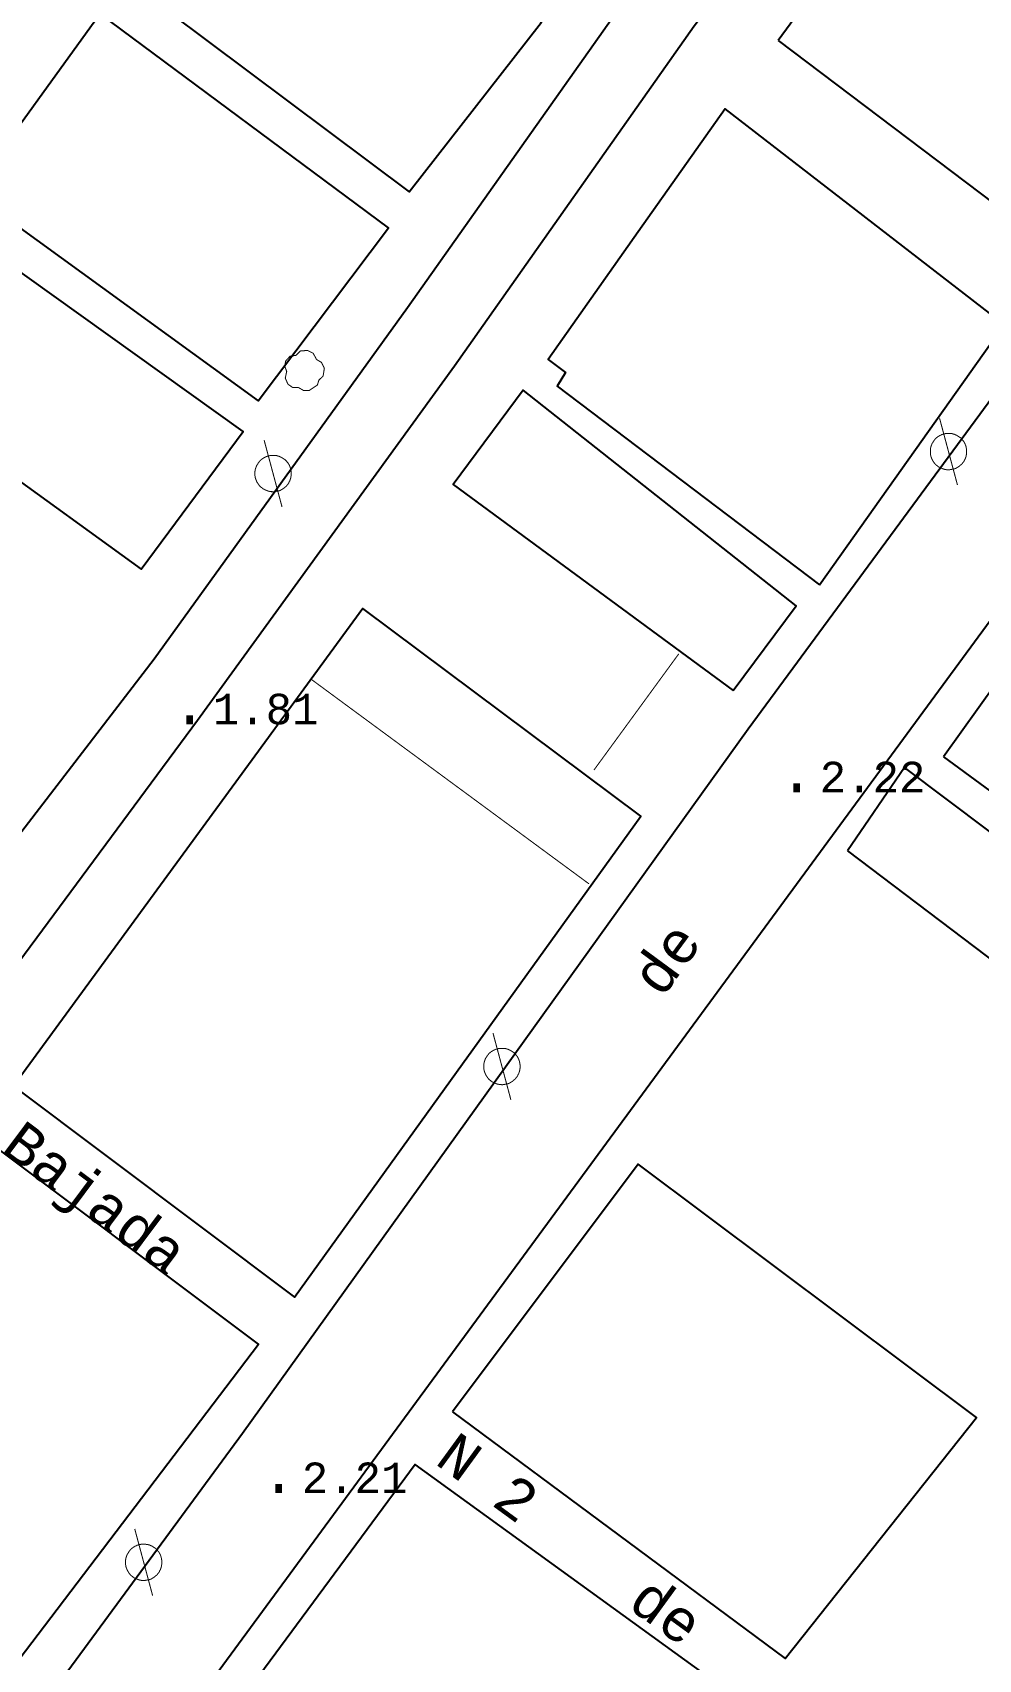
# Model space of a CAD drawing. Extents: x 743500 to 744300, y 4406200 to 4406700.
# Drawn here: x 743804.8 to 743851.3, y 4406270.3 to 4406350.3 of the extents above; entities that cross this region are included whole.
import ezdxf

# ---------------------------------------------------------------- set-up
doc = ezdxf.new("R2010")
doc.units = 0
doc.header["$MEASUREMENT"] = 0
for name, color, linetype in [('2', 7, 'CONTINUOUS'), ('24', 7, 'CONTINUOUS'), ('41', 7, 'CONTINUOUS'), ('42', 7, 'CONTINUOUS'), ('50', 7, 'CONTINUOUS'), ('51', 7, 'CONTINUOUS'), ('54', 7, 'CONTINUOUS'), ('6', 7, 'CONTINUOUS'), ('8', 7, 'CONTINUOUS')]:
    doc.layers.add(name, color=color, linetype=linetype)
doc.styles.add('MONOTXT', font='monotxt', dxfattribs={"height": 0.2})

msp = doc.modelspace()

# ---------------------------------------------------------------- linework, layer by layer
at = {"layer": '2', "color": 7, "linetype": 'Continuous'}
msp.add_3dface([(744299.9999999999, 4406200), (744299.9999999999, 4406700), (743500, 4406700), (743500, 4406200)], dxfattribs=at)
at = {"layer": '41', "color": 1, "linetype": 'Continuous', "extrusion": (0.8082968841169725, -0.588775124412363, 0), "const_width": 0.05, "elevation": -1993104.46713}
msp.add_lwpolyline([(3999567.513990712, 5.28), (3999559.633222984, 6.3)], dxfattribs=at)
at = {"layer": '41', "color": 1, "linetype": 'Continuous', "const_width": 0.05, "elevation": 5.91}
msp.add_lwpolyline([(743832.39, 4406314.02), (743836.56, 4406319.73)], dxfattribs=at)
at = {"layer": '42', "color": 3, "linetype": 'Continuous', "const_width": 0.05, "elevation": 6.22}
msp.add_lwpolyline([(743818.8000000002, 4406332.94), (743818.39, 4406332.67), (743818.12, 4406332.67), (743817.86, 4406332.82), (743817.5799999998, 4406332.82), (743817.35, 4406332.98), (743817.2199999999, 4406333.28), (743817.29, 4406333.61), (743817.1900000002, 4406333.87), (743817.2399999999, 4406334.12), (743817.4500000002, 4406334.35), (743817.7499999999, 4406334.4), (743817.96, 4406334.61), (743818.31, 4406334.64), (743818.5899999999, 4406334.5), (743818.76, 4406334.19), (743819, 4406334.05), (743819.14, 4406333.76), (743819.0799999998, 4406333.38), (743818.8699999999, 4406333.18), (743818.8000000002, 4406332.94)], dxfattribs=at)
at = {"layer": '51', "color": 1, "linetype": 'Continuous', "extrusion": (-0.0005504471000008725, -0.0002653390000004206, 0.9999998133015852), "const_width": 0.1, "elevation": -1572.089839}
msp.add_lwpolyline([(743847.9209099227, 4406359.427978204), (743861.9909077913, 4406349.187976508), (743867.3509124834, 4406356.807978111), (743853.4009090924, 4406367.007977136), (743847.9209099227, 4406359.427978204)], dxfattribs=at)
at = {"layer": '51', "color": 1, "linetype": 'Continuous', "extrusion": (-0.5771826253221738, -0.8166150972313722, 0), "const_width": 0.05, "elevation": -4027613.103487}
msp.add_lwpolyline([(-1935846.827129446, 8.77), (-1935864.11801722, 8.71)], dxfattribs=at)
at = {"layer": '51', "color": 1, "linetype": 'Continuous', "extrusion": (0.612527413805015, 0.7904493452064717, 0), "const_width": 0.05, "elevation": 3938595.22056}
msp.add_lwpolyline([(2111068.121543747, 5.19), (2111050.473354038, 5.89)], dxfattribs=at)
at = {"layer": '51', "color": 1, "linetype": 'Continuous', "extrusion": (-0.6028250211853655, -0.7978734196806305, 0), "const_width": 0.05, "elevation": -3964103.942986}
msp.add_lwpolyline([(-2062749.068694344, 10.07), (-2062766.602803959, 5.43)], dxfattribs=at)
at = {"layer": '51', "color": 1, "linetype": 'Continuous', "const_width": 0.05, "elevation": 5.92}
msp.add_lwpolyline([(743832.15, 4406308.43), (743818.47, 4406318.5)], dxfattribs=at)
at = {"layer": '51', "color": 1, "linetype": 'Continuous', "extrusion": (0.5991462752024924, 0.8006395824033304, 0), "const_width": 0.05, "elevation": 3973524.565483999}
msp.add_lwpolyline([(2044498.834318956, 6.17), (2044481.960309356, 5.92)], dxfattribs=at)
at = {"layer": '51', "color": 1, "linetype": 'Continuous', "extrusion": (-0.5946225586988806, -0.8040049829984866, 0), "const_width": 0.05, "elevation": -3984983.338456}
msp.add_lwpolyline([(-2022045.36502613, 5.85), (-2022062.367408316, 4.99)], dxfattribs=at)
at = {"layer": '51', "color": 1, "linetype": 'Continuous', "extrusion": (0.5916701998862738, 0.8061801129812972, 0), "const_width": 0.05, "elevation": 3992367.182196}
msp.add_lwpolyline([(2007435.686667437, 5.26), (2007418.717754685, 7.8)], dxfattribs=at)
at = {"layer": '51', "color": 1, "linetype": 'Continuous', "extrusion": (0.6041826293106316, 0.7968458762140218, 0), "const_width": 0.05, "elevation": 3960539.773316001}
msp.add_lwpolyline([(2069512.30204363, 6.1), (2069495.121807893, 5.85)], dxfattribs=at)
at = {"layer": '51', "color": 1, "linetype": 'Continuous', "extrusion": (-0.6009330797869388, -0.7992993391826274, 0), "const_width": 0.05, "elevation": -3968918.84752}
msp.add_lwpolyline([(-2053351.511888413, 6.25), (-2053368.651900081, 5.99)], dxfattribs=at)
at = {"layer": '51', "color": 1, "linetype": 'Continuous', "extrusion": (0.5863778203269826, 0.8100376854372747, 0), "const_width": 0.05, "elevation": 4005427.937619}
msp.add_lwpolyline([(1981219.469701133, 5.19), (1981198.90275678, 5.81)], dxfattribs=at)
at = {"layer": '51', "color": 1, "linetype": 'Continuous', "extrusion": (-0.6064013957876634, -0.7951586930838234, 0), "const_width": 0.05, "elevation": -3954756.002975}
msp.add_lwpolyline([(-2080496.440128526, 6.26), (-2080516.624778634, 5.5)], dxfattribs=at)
at = {"layer": '51', "color": 1, "linetype": 'Continuous', "extrusion": (0.608629240566319, 0.7934547545560907, 0), "const_width": 0.05, "elevation": 3948884.086877}
msp.add_lwpolyline([(2091627.170077601, 5.03), (2091610.181081163, 6.25)], dxfattribs=at)
at = {"layer": '51', "color": 1, "linetype": 'Continuous', "extrusion": (-0.5868547135078824, -0.8096922534108755, 0), "const_width": 0.05, "elevation": -4004241.222089}
msp.add_lwpolyline([(-1983557.454460748, 10.08), (-1983577.783171972, 4.98)], dxfattribs=at)
at = {"layer": '51', "color": 1, "linetype": 'Continuous'}
for points in [[(743809.4699999999, 4406352.8, 5.29), (743823.3100000002, 4406342.43, 6.7), (743829.8199999998, 4406350.77, 8.88), (743815.6299999999, 4406361.35, 8.87), (743809.4699999999, 4406352.8, 5.29)], [(743841.4399999998, 4406349.87, 6.42), (743854.94, 4406339.68, 6.42), (743860.13, 4406346.93, 6.35), (743846.7199999999, 4406357.060000001, 6.1), (743841.4399999998, 4406349.87, 6.42)], [(743801.76, 4406342.4, 4.97), (743815.89, 4406332.16, 6.08), (743822.2900000002, 4406340.67, 6.08), (743808.12, 4406351.17, 5.2), (743801.76, 4406342.4, 4.97)], [(743843.48, 4406323.12, 9.77), (743852.5600000002, 4406335.91, 9.98), (743838.84, 4406346.51, 6.82), (743834.56, 4406340.47, 6.06), (743830.14, 4406334.19, 4.29), (743830.9899999999, 4406333.56, 9.75), (743830.58, 4406332.88, 9.75), (743843.48, 4406323.12, 9.77)], [(743795.7299999999, 4406334.310000001, 4.49), (743810.1299999999, 4406323.89, 8.77), (743815.15, 4406330.65, 8.77), (743800.53, 4406341.11, 8.33), (743795.7299999999, 4406334.310000001, 4.49)], [(743839.23, 4406317.93, 5.95), (743842.3399999999, 4406322.09, 5.9), (743828.9200000002, 4406332.69, 6.12), (743825.4699999999, 4406328.06, 5.2), (743839.23, 4406317.93, 5.95)], [(743803.8599999999, 4406298.5, 5.21), (743817.6699999998, 4406288.12, 5.55), (743834.6900000002, 4406311.76, 5.8), (743821.0300000001, 4406321.96, 6.1), (743803.8599999999, 4406298.5, 5.21)], [(743849.57, 4406314.67, 5.61), (743865.3399999999, 4406303.11, 6.58), (743870.0799999998, 4406310.33, 6.58), (743854.79, 4406321.94, 6.27), (743849.57, 4406314.67, 5.61)], [(743844.86, 4406310.06, 8.42), (743861.3299999998, 4406297.59, 9.68), (743864.18, 4406301.74, 9.68), (743847.66, 4406314.15, 9.14), (743844.86, 4406310.06, 8.42)], [(743798.02, 4406262.24, 9.79), (743800.91, 4406266.11, 9.71), (743815.9099999998, 4406285.82, 6.67), (743801.45, 4406296.64, 6.67), (743787.32, 4406276.43, 9.72), (743786.51, 4406276.91, 8.66), (743783.62, 4406272.87, 8.66), (743798.02, 4406262.24, 9.79)], [(743825.44, 4406282.5, 5.83), (743841.79, 4406270.38, 6.84), (743851.2000000002, 4406282.21, 5.96), (743834.5699999998, 4406294.66, 5.17), (743825.44, 4406282.5, 5.83)], [(743800.0700000002, 4406248.08, 7.46), (743817.93, 4406234.67, 5.8), (743822.54, 4406241.76, 5.7), (743811.68, 4406249.81, 6.81), (743812.2499999999, 4406250.9, 6.79), (743823.0799999998, 4406242.87, 7.38), (743827.5700000002, 4406250.02, 7.29), (743832.5899999999, 4406257.69, 9.75), (743832.95, 4406257.42, 9.75), (743836.88, 4406262.98, 9.72), (743839.5399999998, 4406266.560000001, 6.81), (743839.41, 4406268.45, 6.75), (743823.6099999999, 4406279.9, 5.61), (743800.0700000002, 4406248.08, 7.46)]]:
    msp.add_polyline3d(points, dxfattribs=at)
at = {"layer": '54', "color": 1, "linetype": 'Continuous', "extrusion": (-0.8404784643064517, 0.5418449511041592, 0), "const_width": 0.05, "elevation": 1762351.273222}
msp.add_lwpolyline([(-4106438.709704782, 4.57), (-4106457.294357053, 8.42)], dxfattribs=at)
at = {"layer": '54', "color": 1, "linetype": 'Continuous'}
for points in [[(743754.77, 4406200, 2.52), (743779.17, 4406232.58, 2.4), (743815.11, 4406281.44, 2.33), (743839.9799999999, 4406316.05, 2.56), (743868.83, 4406355.23, 2.43), (743867.41, 4406356.54, 5.9)], [(743893.6499999998, 4406344.29, 2.98), (743877.8899999999, 4406354.92, 2.3), (743877.5499999998, 4406355.09, 2.3), (743877.17, 4406355.15, 2.3), (743876.96, 4406355.16, 2.3), (743876.7699999998, 4406355.12, 2.3), (743876.67, 4406355.060000001, 2.3), (743876.6099999999, 4406355.02, 2.3), (743876.58, 4406354.99, 2.3), (743763.18, 4406200.69, 2.67), (743763.02, 4406200.23, 2.67), (743762.9599999998, 4406200, 2.67)]]:
    msp.add_polyline3d(points, dxfattribs=at)
at = {"layer": '6', "color": 7, "linetype": 'Continuous'}
for points in [[(743798.2399999999, 4406303.19, 2.21), (743810.78, 4406319.49, 2.21), (743823.23, 4406336.75, 2.47), (743835.4200000002, 4406354, 2.47), (743847.32, 4406370.43, 1.86), (743848.9400000002, 4406372.21, 1.83), (743849.1600000001, 4406373.4, 1.83), (743848.47, 4406374.27, 1.83), (743847.3899999999, 4406375.12, 1.83), (743832.4699999999, 4406386.12, 2.11), (743831.7299999999, 4406386.92, 2.11), (743830.7399999999, 4406386.14, 2.06), (743817.21, 4406371.310000001, 2), (743806.0699999998, 4406354.310000001, 2), (743793.0400000002, 4406338.810000001, 2)], [(743800.16, 4406299.27, 2.24), (743812.8999999998, 4406316.47, 2.24), (743825.53, 4406333.89, 2.26), (743837.3200000002, 4406350.58, 2.44), (743849.9200000002, 4406367.36, 2.35), (743849.9200000002, 4406367.36, 2.35), (743851.38, 4406368.48, 2.28), (743852.75, 4406369.14, 2.16), (743854.1199999999, 4406369.55, 2.13), (743855.6499999998, 4406369.53, 2.13), (743857.3399999999, 4406369.25, 2.13), (743858.9699999999, 4406368.71, 2.13), (743860.4899999999, 4406367.82, 2.13), (743863.08, 4406365.47, 2.13), (743865.79, 4406363.73, 2.13), (743868.1600000001, 4406361.79, 2.24), (743868.9899999999, 4406360.9, 2.31), (743869.36, 4406359.57, 2.31), (743869.29, 4406356.41, 2.31)]]:
    msp.add_polyline3d(points, dxfattribs=at)
at = {"layer": '8', "color": 7, "linetype": 'Continuous', "const_width": 0.05}
for points, elevation in [([(743850.26, 4406328.03), (743849.38, 4406331.310000001)], 10.7), ([(743850.27, 4406330.44), (743850.2199999999, 4406330.47), (743850.16, 4406330.49), (743850.11, 4406330.52), (743850.0599999998, 4406330.53), (743850.0000000001, 4406330.55), (743849.95, 4406330.55), (743849.89, 4406330.560000001), (743849.8399999999, 4406330.560000001), (743849.78, 4406330.560000001), (743849.7199999999, 4406330.560000001), (743849.6599999998, 4406330.55), (743849.61, 4406330.54), (743849.5499999998, 4406330.52), (743849.5, 4406330.51), (743849.4500000002, 4406330.48), (743849.3999999998, 4406330.46), (743849.3499999999, 4406330.43), (743849.3, 4406330.4), (743849.26, 4406330.37), (743849.2099999998, 4406330.33), (743849.17, 4406330.29), (743849.14, 4406330.25), (743849.1, 4406330.2), (743849.07, 4406330.15), (743849.0399999998, 4406330.1), (743849.01, 4406330.06), (743848.99, 4406330), (743848.9699999999, 4406329.95), (743848.95, 4406329.89), (743848.9400000002, 4406329.84), (743848.93, 4406329.78), (743848.93, 4406329.73), (743848.93, 4406329.67), (743848.93, 4406329.61), (743848.93, 4406329.560000001), (743848.9400000002, 4406329.5), (743848.95, 4406329.45), (743848.9699999999, 4406329.39), (743848.99, 4406329.34), (743849.01, 4406329.29), (743849.0399999998, 4406329.23), (743849.07, 4406329.19), (743849.1, 4406329.14), (743849.1299999999, 4406329.1), (743849.17, 4406329.05), (743849.2099999998, 4406329.01), (743849.26, 4406328.98), (743849.3, 4406328.94), (743849.3499999999, 4406328.91), (743849.3999999998, 4406328.88), (743849.4500000002, 4406328.86), (743849.5, 4406328.84), (743849.5499999998, 4406328.82), (743849.61, 4406328.8), (743849.6700000002, 4406328.79), (743849.7199999999, 4406328.78), (743849.78, 4406328.78), (743849.83, 4406328.77), (743849.89, 4406328.78), (743849.95, 4406328.79), (743850.0000000001, 4406328.8), (743850.0599999998, 4406328.81), (743850.11, 4406328.82), (743850.1699999998, 4406328.84), (743850.2199999999, 4406328.87), (743850.27, 4406328.9), (743850.32, 4406328.93), (743850.36, 4406328.96), (743850.4, 4406329), (743850.45, 4406329.03), (743850.4899999999, 4406329.07), (743850.52, 4406329.12), (743850.56, 4406329.16), (743850.59, 4406329.21), (743850.6099999999, 4406329.26), (743850.64, 4406329.310000001), (743850.6599999998, 4406329.37), (743850.6799999998, 4406329.42), (743850.6900000002, 4406329.47), (743850.7, 4406329.53), (743850.71, 4406329.59), (743850.71, 4406329.64), (743850.71, 4406329.7), (743850.71, 4406329.75), (743850.7, 4406329.81), (743850.6900000002, 4406329.87), (743850.6799999998, 4406329.92), (743850.6599999998, 4406329.98), (743850.64, 4406330.03), (743850.62, 4406330.08), (743850.59, 4406330.13), (743850.56, 4406330.18), (743850.52, 4406330.22), (743850.4899999999, 4406330.27), (743850.45, 4406330.310000001), (743850.4099999998, 4406330.35), (743850.36, 4406330.38), (743850.31, 4406330.41), (743850.27, 4406330.44)], 10.7), ([(743817.06, 4406326.95), (743816.18, 4406330.23)], 2.65), ([(743817.07, 4406329.36), (743817.02, 4406329.39), (743816.9599999998, 4406329.41), (743816.91, 4406329.44), (743816.86, 4406329.45), (743816.8, 4406329.47), (743816.7499999999, 4406329.47), (743816.69, 4406329.48), (743816.64, 4406329.48), (743816.5799999998, 4406329.48), (743816.52, 4406329.48), (743816.4599999998, 4406329.47), (743816.4099999998, 4406329.46), (743816.35, 4406329.44), (743816.2999999998, 4406329.43), (743816.25, 4406329.4), (743816.2000000002, 4406329.38), (743816.15, 4406329.35), (743816.0999999999, 4406329.32), (743816.06, 4406329.29), (743816.01, 4406329.25), (743815.9699999999, 4406329.21), (743815.94, 4406329.17), (743815.8999999998, 4406329.12), (743815.8699999999, 4406329.07), (743815.84, 4406329.02), (743815.81, 4406328.98), (743815.7899999998, 4406328.92), (743815.77, 4406328.87), (743815.7499999999, 4406328.81), (743815.74, 4406328.76), (743815.7299999999, 4406328.7), (743815.7299999999, 4406328.65), (743815.7299999999, 4406328.59), (743815.7299999999, 4406328.53), (743815.7299999999, 4406328.48), (743815.74, 4406328.42), (743815.7499999999, 4406328.37), (743815.77, 4406328.310000001), (743815.7899999998, 4406328.26), (743815.81, 4406328.21), (743815.84, 4406328.15), (743815.8699999999, 4406328.11), (743815.8999999998, 4406328.06), (743815.9300000002, 4406328.02), (743815.9699999999, 4406327.97), (743816.01, 4406327.93), (743816.06, 4406327.9), (743816.0999999999, 4406327.86), (743816.15, 4406327.83), (743816.2000000002, 4406327.8), (743816.25, 4406327.78), (743816.2999999998, 4406327.76), (743816.35, 4406327.74), (743816.4099999998, 4406327.72), (743816.4699999999, 4406327.71), (743816.52, 4406327.7), (743816.5799999998, 4406327.7), (743816.6299999999, 4406327.69), (743816.69, 4406327.7), (743816.7499999999, 4406327.71), (743816.8, 4406327.72), (743816.86, 4406327.73), (743816.91, 4406327.74), (743816.9699999999, 4406327.76), (743817.02, 4406327.79), (743817.07, 4406327.82), (743817.1199999999, 4406327.85), (743817.1599999998, 4406327.88), (743817.2, 4406327.92), (743817.2499999999, 4406327.95), (743817.29, 4406327.99), (743817.32, 4406328.04), (743817.3599999999, 4406328.08), (743817.39, 4406328.13), (743817.41, 4406328.18), (743817.4399999998, 4406328.23), (743817.46, 4406328.29), (743817.4799999999, 4406328.34), (743817.4899999999, 4406328.39), (743817.5, 4406328.45), (743817.5099999999, 4406328.51), (743817.5099999999, 4406328.560000001), (743817.5099999999, 4406328.62), (743817.5099999999, 4406328.67), (743817.5, 4406328.73), (743817.4899999999, 4406328.79), (743817.4799999999, 4406328.84), (743817.46, 4406328.9), (743817.4399999998, 4406328.95), (743817.42, 4406329), (743817.39, 4406329.05), (743817.3599999999, 4406329.1), (743817.32, 4406329.14), (743817.29, 4406329.19), (743817.2499999999, 4406329.23), (743817.21, 4406329.27), (743817.1599999998, 4406329.3), (743817.11, 4406329.33), (743817.07, 4406329.36)], 2.65), ([(743828.31, 4406297.82), (743827.43, 4406301.1)], 10.69), ([(743828.32, 4406300.23), (743828.2699999998, 4406300.26), (743828.2099999998, 4406300.28), (743828.16, 4406300.31), (743828.1099999999, 4406300.32), (743828.05, 4406300.34), (743827.9999999999, 4406300.34), (743827.94, 4406300.35), (743827.89, 4406300.35), (743827.8299999998, 4406300.35), (743827.7699999998, 4406300.35), (743827.71, 4406300.34), (743827.66, 4406300.33), (743827.5999999999, 4406300.31), (743827.5500000002, 4406300.3), (743827.4999999999, 4406300.27), (743827.4499999998, 4406300.25), (743827.4, 4406300.22), (743827.3499999999, 4406300.19), (743827.3100000002, 4406300.16), (743827.2599999999, 4406300.12), (743827.22, 4406300.08), (743827.1899999998, 4406300.04), (743827.1499999998, 4406299.99), (743827.12, 4406299.94), (743827.0899999999, 4406299.89), (743827.06, 4406299.85), (743827.0400000002, 4406299.79), (743827.0199999998, 4406299.74), (743827, 4406299.68), (743826.9899999999, 4406299.63), (743826.9799999999, 4406299.57), (743826.9799999999, 4406299.52), (743826.9799999999, 4406299.46), (743826.9799999999, 4406299.4), (743826.9799999999, 4406299.35), (743826.9899999999, 4406299.29), (743827, 4406299.24), (743827.0199999998, 4406299.18), (743827.0400000002, 4406299.13), (743827.06, 4406299.08), (743827.0899999999, 4406299.02), (743827.12, 4406298.98), (743827.1499999998, 4406298.93), (743827.18, 4406298.89), (743827.22, 4406298.84), (743827.2599999999, 4406298.8), (743827.3100000002, 4406298.77), (743827.3499999999, 4406298.73), (743827.4, 4406298.7), (743827.4499999998, 4406298.67), (743827.4999999999, 4406298.65), (743827.5500000002, 4406298.63), (743827.5999999999, 4406298.61), (743827.66, 4406298.59), (743827.7199999999, 4406298.58), (743827.7699999998, 4406298.57), (743827.8299999998, 4406298.57), (743827.8799999999, 4406298.56), (743827.94, 4406298.57), (743827.9999999999, 4406298.58), (743828.05, 4406298.59), (743828.1099999999, 4406298.6), (743828.16, 4406298.61), (743828.22, 4406298.63), (743828.2699999998, 4406298.66), (743828.32, 4406298.69), (743828.3699999999, 4406298.72), (743828.4100000001, 4406298.75), (743828.45, 4406298.79), (743828.5, 4406298.82), (743828.5399999998, 4406298.86), (743828.5700000002, 4406298.91), (743828.61, 4406298.95), (743828.64, 4406299), (743828.66, 4406299.05), (743828.69, 4406299.1), (743828.71, 4406299.16), (743828.73, 4406299.21), (743828.7399999999, 4406299.26), (743828.75, 4406299.32), (743828.7599999999, 4406299.38), (743828.7599999999, 4406299.43), (743828.7599999999, 4406299.49), (743828.7599999999, 4406299.54), (743828.75, 4406299.6), (743828.7399999999, 4406299.66), (743828.73, 4406299.71), (743828.71, 4406299.77), (743828.69, 4406299.82), (743828.67, 4406299.87), (743828.64, 4406299.92), (743828.61, 4406299.97), (743828.5700000002, 4406300.01), (743828.5399999998, 4406300.060000001), (743828.5, 4406300.1), (743828.46, 4406300.14), (743828.4100000001, 4406300.17), (743828.3599999999, 4406300.2), (743828.32, 4406300.23)], 10.69), ([(743810.7, 4406273.46), (743809.82, 4406276.74)], 10.69), ([(743810.7099999998, 4406275.87), (743810.66, 4406275.9), (743810.5999999999, 4406275.92), (743810.55, 4406275.95), (743810.5, 4406275.96), (743810.44, 4406275.98), (743810.3899999999, 4406275.98), (743810.3299999998, 4406275.99), (743810.28, 4406275.99), (743810.2199999999, 4406275.99), (743810.1600000001, 4406275.99), (743810.0999999999, 4406275.98), (743810.05, 4406275.97), (743809.99, 4406275.95), (743809.94, 4406275.94), (743809.8899999999, 4406275.91), (743809.8399999999, 4406275.89), (743809.79, 4406275.86), (743809.7399999999, 4406275.83), (743809.7, 4406275.8), (743809.65, 4406275.76), (743809.61, 4406275.72), (743809.5799999998, 4406275.68), (743809.5399999998, 4406275.63), (743809.5099999999, 4406275.58), (743809.48, 4406275.53), (743809.45, 4406275.49), (743809.4299999998, 4406275.43), (743809.4100000001, 4406275.38), (743809.39, 4406275.32), (743809.3799999999, 4406275.27), (743809.3699999999, 4406275.21), (743809.3699999999, 4406275.16), (743809.3699999999, 4406275.1), (743809.3699999999, 4406275.04), (743809.3699999999, 4406274.99), (743809.3799999999, 4406274.93), (743809.39, 4406274.88), (743809.4100000001, 4406274.82), (743809.4299999998, 4406274.77), (743809.45, 4406274.72), (743809.48, 4406274.66), (743809.5099999999, 4406274.62), (743809.5399999998, 4406274.57), (743809.5700000002, 4406274.53), (743809.61, 4406274.48), (743809.65, 4406274.44), (743809.7, 4406274.41), (743809.7399999999, 4406274.37), (743809.79, 4406274.34), (743809.8399999999, 4406274.310000001), (743809.8899999999, 4406274.29), (743809.94, 4406274.27), (743809.99, 4406274.25), (743810.05, 4406274.23), (743810.1099999999, 4406274.22), (743810.1600000001, 4406274.21), (743810.2199999999, 4406274.21), (743810.2699999998, 4406274.2), (743810.3299999998, 4406274.21), (743810.3899999999, 4406274.22), (743810.44, 4406274.23), (743810.5, 4406274.24), (743810.55, 4406274.25), (743810.6099999999, 4406274.27), (743810.66, 4406274.3), (743810.7099999998, 4406274.33), (743810.76, 4406274.36), (743810.7999999998, 4406274.39), (743810.8399999999, 4406274.43), (743810.89, 4406274.46), (743810.93, 4406274.5), (743810.9599999998, 4406274.55), (743810.9999999999, 4406274.59), (743811.03, 4406274.64), (743811.05, 4406274.69), (743811.0799999998, 4406274.74), (743811.1, 4406274.8), (743811.1199999999, 4406274.85), (743811.1299999999, 4406274.9), (743811.14, 4406274.96), (743811.1499999998, 4406275.02), (743811.1499999998, 4406275.07), (743811.1499999998, 4406275.13), (743811.1499999998, 4406275.18), (743811.14, 4406275.24), (743811.1299999999, 4406275.3), (743811.1199999999, 4406275.35), (743811.1, 4406275.41), (743811.0799999998, 4406275.46), (743811.06, 4406275.51), (743811.03, 4406275.56), (743810.9999999999, 4406275.61), (743810.9599999998, 4406275.65), (743810.93, 4406275.7), (743810.89, 4406275.74), (743810.85, 4406275.78), (743810.7999999998, 4406275.81), (743810.75, 4406275.84), (743810.7099999998, 4406275.87)], 10.69)]:
    msp.add_lwpolyline(points, dxfattribs=dict(at, elevation=elevation))

# ---------------------------------------------------------------- texts
at = {"layer": '24', "color": 7, "linetype": 'Continuous', "style": 'MONOTXT'}
for s, height, p in [('1.81                        ', 1.5, (743813.66, 4406316.27, 1.81)), ('.                           ', 1.99, (743811.6599999998, 4406316.27, 1.81)), ('2.22                        ', 1.5, (743843.49, 4406312.93, 2.22)), ('.                           ', 1.99, (743841.4899999999, 4406312.93, 2.22)), ('2.21                        ', 1.5, (743818.0299999998, 4406278.5, 2.21)), ('.                           ', 1.99, (743816.03, 4406278.5, 2.21))]:
    msp.add_text(s, height=height, dxfattribs=at).set_placement(p)
at = {"layer": '50', "color": 7, "linetype": 'Continuous', "style": 'MONOTXT'}
for s, rotation, p in [('de                          ', 53.67999997380001, (743835.7299999999, 4406302.78)), ('Bajada                      ', 323.1899999873, (743803.17, 4406295.310000001)), ('N 2                         ', 323.9299999972, (743824.51, 4406279.98)), ('de                          ', 323.9299999972, (743833.98, 4406272.92))]:
    msp.add_text(s, height=1.99, rotation=rotation, dxfattribs=at).set_placement(p)

doc.saveas('drawing.dxf')
